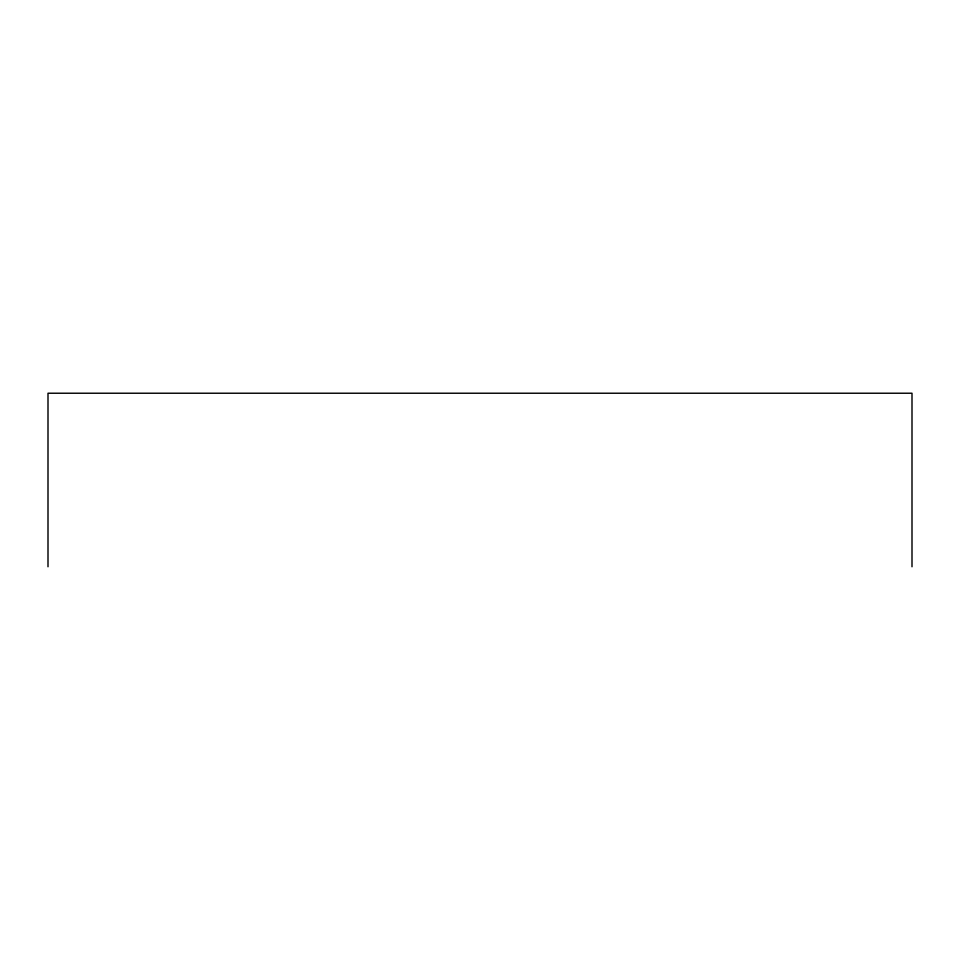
<?xml version="1.0" encoding="UTF-8"?>
<svg xmlns="http://www.w3.org/2000/svg" width="960" height="960" viewBox="0 0 960 960"><rect width="100%" height="100%" fill="white"/><g stroke="black" fill="none" stroke-linecap="round" stroke-linejoin="round"><path stroke-width="1.44" d="M912 566.772L912 393.228L48 393.228L48 566.772"/></g></svg>
